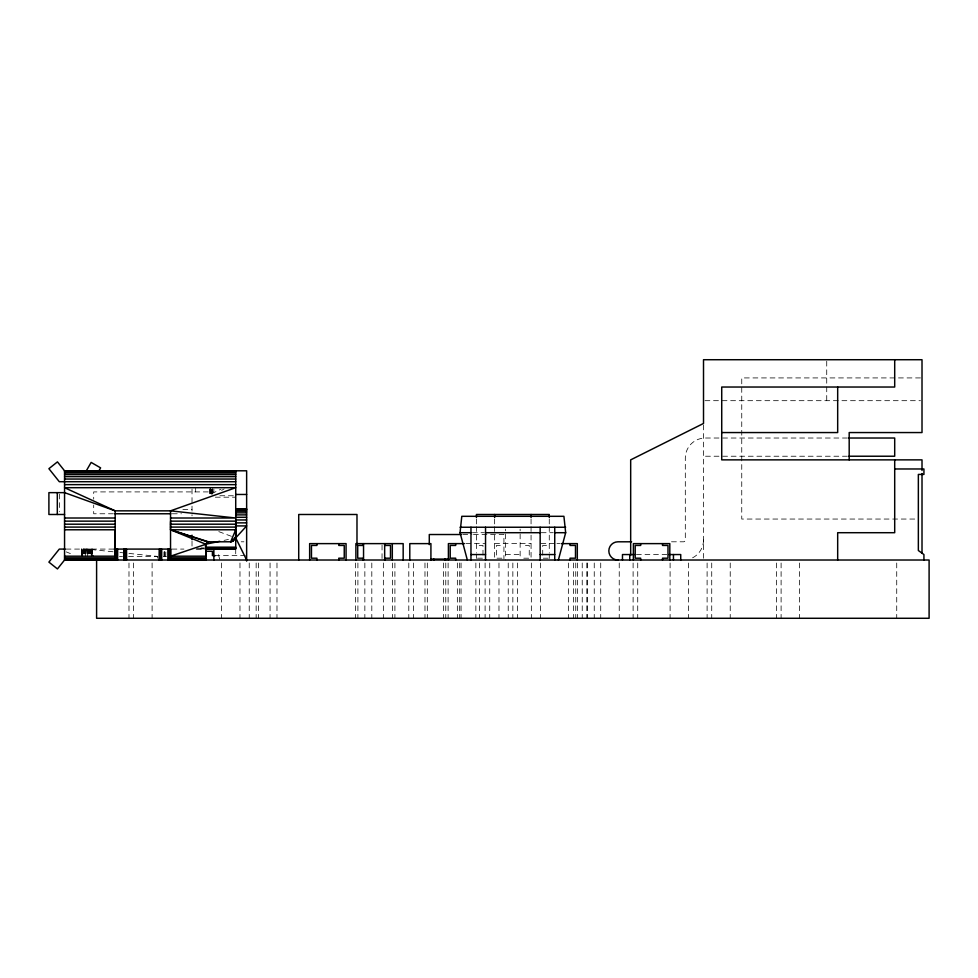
<?xml version="1.0" encoding="UTF-8"?>
<svg xmlns="http://www.w3.org/2000/svg" width="978" height="978" viewBox="0 0 978 978"><rect width="100%" height="100%" fill="white"/><g stroke="black" fill="none" stroke-linecap="round" stroke-linejoin="round"><path stroke-width="0.73" stroke-dasharray="4.89 3.67" d="M82.702 556.372L82.702 549.086M83.032 553.462L83.032 549.086M85.648 556.372L85.648 549.086M87.555 556.372L87.555 549.086L80.722 553.939L87.433 549.086L87.433 553.462M90.196 553.462L90.196 549.086M91.284 556.372L91.284 549.086L91.211 553.462M91.675 553.462L91.675 549.086L91.663 556.372M91.956 556.372L91.956 549.086M92.397 553.462L92.397 549.086L92.25 553.462M163.949 556.372L163.949 551.995M164.659 556.372L164.659 549.086M164.769 556.372L164.769 551.995M165.734 556.372L165.857 551.995M81.504 556.372L81.553 549.086L81.553 556.372M81.553 553.462L81.614 549.086M221.639 490.406L224.207 488.878M211.603 493.707L220.979 489.159M224.072 540.369L228.436 539.453M920.481 377.924L741.752 377.924L741.752 519.049L917.437 519.049M704.979 400.687L920.506 400.687M847.364 438.022L705.334 438.022A20.025 20.025 0 0 0 685.309 458.046L685.309 539.978A1.822 1.822 0 0 1 683.488 541.8L671.287 541.8M847.364 456.225L705.334 456.225A1.822 1.822 0 0 0 703.512 458.046M215.331 497.191L235.722 497.191M182.886 509.391L192.018 509.391M113.362 513.768L93.692 513.768L93.692 505.027M172.348 513.768L181.431 513.768M472.435 532.704L484.33 532.704M541.201 532.704L553.279 532.704M462.79 534.526L471.934 534.526M473.462 534.526L503.927 534.526L503.927 559.098M241.187 541.8L243.913 541.8M465.87 543.621L484.807 543.621M494.648 543.621L531.066 543.621M540.895 543.621L555.455 543.621M556.922 543.621L559.832 543.621M201.065 547.912L204.072 547.912M201.065 548.462L204.072 548.462M196.541 548.902L204.072 548.902M66.052 549.086L114.267 549.086M172.006 549.086L183.925 549.086M196.175 549.086L205.857 549.086M505.565 554.55L520.137 554.55M636.433 554.55L666.776 554.55M214.916 555.638L245.282 555.638M119.487 556.372L122.519 556.372M128.595 556.372L157.421 556.372L157.421 558.805M163.387 556.372L166.553 556.372M477.533 558.193L482.985 558.193L482.985 545.443L477.533 545.443L477.533 543.621M501.934 558.193L496.469 558.193L496.469 545.443L501.934 545.443L501.934 543.621M523.78 558.193L529.245 558.193L529.245 545.443L523.78 545.443L523.78 543.621M548.181 558.193L542.717 558.193L542.717 545.443L548.181 545.443L548.181 543.621M219.879 495.748L235.722 495.76M201.065 548.817L204.072 548.829M86.969 553.462L86.969 549.086L113.949 551.873M119.939 552.497L122.947 552.802M128.937 553.426L157.421 556.372M218.803 531.629L231.493 536.335M66.223 551.885L70.379 553.572M86.969 549.086L93.692 556.372L86.48 549.086L86.48 553.462M219.732 559.392L217.507 551.274M210.246 488.866L210.258 494.355M81.504 549.086L81.504 553.462M896.728 562.998L896.728 618.279M826.728 361.237L826.728 400.687M799.601 562.998L799.601 618.279M781.104 562.998L781.104 618.279M776.471 562.998L776.471 618.279M730.224 562.998L730.224 618.279M711.727 562.998L711.727 618.279M707.106 562.998L707.106 618.279M703.512 424.965L703.512 558.499M688.598 562.998L688.598 618.279M670.101 562.998L670.101 618.279M637.729 562.998L637.729 618.279M633.108 562.998L633.108 618.279M619.233 562.998L619.233 618.279M600.724 562.998L600.724 618.279M594.245 562.998L594.245 618.279M587.326 562.998L587.326 618.279M586.849 562.998L586.849 618.279M582.228 562.998L582.228 618.279M577.607 562.998L577.607 618.279M575.749 562.998L575.749 618.279M573.414 562.998L573.414 618.279M568.352 562.998L568.352 618.279M549.269 519.049L549.269 525.113M549.269 526.629L549.269 552.423M549.269 553.939L549.269 558.499M540.602 562.998L540.602 618.279M531.347 562.998L531.347 618.279M531.066 519.049L531.066 525.113M531.066 526.629L531.066 560.015M520.137 529.11L520.137 530.797M520.137 533.988L520.137 558.695M517.472 562.998L517.472 618.279M512.851 562.998L512.851 618.279M508.23 562.998L508.23 618.279M505.565 529.11L505.565 530.797M505.565 533.988L505.565 560.015M498.976 562.998L498.976 618.279M494.648 519.049L494.648 525.113M494.648 526.629L494.648 560.015M489.733 562.998L489.733 618.279M485.1 562.998L485.1 618.279M479.562 562.998L479.562 618.279M476.433 519.049L476.433 525.113M476.433 526.629L476.433 552.423M476.433 553.939L476.433 558.499M475.858 562.998L475.858 618.279M461.066 562.998L461.066 618.279M459.684 562.998L459.684 618.279M457.349 562.998L457.349 618.279M448.107 562.998L448.107 618.279M445.772 562.998L445.772 618.279M443.474 562.998L443.474 618.279M427.313 562.998L427.313 618.279M424.978 562.998L424.978 618.279M413.401 562.998L413.401 618.279M408.804 562.998L408.804 618.279M394.904 562.998L394.904 618.279M392.606 562.998L392.606 618.279M383.352 562.998L383.352 618.279M382.043 545.113L382.043 558.524M371.811 562.998L371.811 618.279M364.855 562.998L364.855 618.279M357.899 562.998L357.899 618.279M355.601 562.998L355.601 618.279M276.982 562.998L276.982 618.279M270.062 562.998L270.062 618.279M258.485 562.998L258.485 618.279M256.15 562.998L256.15 618.279M249.231 562.998L249.231 618.279M239.977 562.998L239.977 618.279M235.722 548.902L235.722 555.638M221.48 562.998L221.48 618.279M213.864 489L213.864 491.91L93.692 491.91L93.692 499.196M212.691 488.291L212.691 494.257M212.238 489.721L212.238 494.196M211.823 489.611L211.823 494.086M211.431 489.477L211.431 493.951M211.077 489.306L211.077 493.78M210.783 489.11L210.783 493.584M210.551 488.89L210.551 493.364M210.258 488.389L210.368 494.611M209.5 488.853L209.5 495.809M195.661 487.252L195.661 491.91M192.018 489.049L192.018 515.809M192.018 541.176L192.018 547.167M152.103 562.998L152.103 618.279M133.607 562.998L133.607 618.279M128.986 562.998L128.986 618.279M92.201 549.086L92.201 553.462M91.871 549.086L91.871 553.462M90.881 549.086L90.905 556.372M90.367 549.086L90.367 553.462M89.744 549.086L89.744 553.462M89.389 549.086L89.389 553.462M89.035 549.086L89.035 553.462M88.497 549.086L88.497 553.462M88.264 549.086L88.264 556.372M85.978 549.086L85.978 553.462M85.037 549.086L85.037 553.462M84.878 549.086L84.878 553.462M84.169 549.086L84.157 556.372M83.546 549.086L83.546 553.462M83.374 549.086L83.374 553.462M82.409 556.372L82.25 549.086L82.164 556.372M81.895 549.086L81.895 553.462M81.785 549.086L81.785 556.372M59.426 494.098L59.426 511.58M703.512 539.978A20.025 20.025 0 0 1 690.334 558.805M91.504 549.086L91.504 556.372L91.541 549.086"/><path stroke-width="1.47" d="M115.318 549.086L115.221 560.015L115.184 529.783L64.56 529.783M115.502 560.015L115.502 549.086M115.734 560.015L115.734 549.086M116.027 560.015L116.027 549.086M116.382 560.015L116.382 549.086M116.773 560.015L116.773 549.086M117.189 560.015L117.189 549.086M117.641 560.015L117.641 549.086M159.243 560.015L159.39 549.086M159.561 560.015L159.561 549.086M159.805 560.015L159.805 549.086M160.099 560.015L160.099 549.086M160.441 560.015L160.441 549.086M160.832 560.015L160.832 549.086M161.26 560.015L161.26 549.086M161.7 560.015L161.7 549.086M170.539 518.01L235.722 518.01L170.539 510.846L115.184 510.846L64.56 487.692L235.722 487.692L170.539 510.846L170.539 529.783L235.722 529.783C236.529 533.902 236.334 541.372 230.686 541.788L208.546 541.812C202.58 543.169 207.507 552.533 205.857 556.189L170.539 556.189L170.539 521.775M235.722 521.775L235.649 537.191L230.686 541.788L235.722 529.783M205.869 547.876L205.893 544.257L170.539 529.783L208.546 541.812M205.857 559.771L170.502 560.015L205.857 559.771L193.754 560.015M467.337 560.015L460.051 532.704L461.787 516.311L563.915 516.311L565.663 532.704L558.377 560.015M98.925 470.797L100.612 467.875L91.15 462.411L86.321 470.797L76.162 470.907M233.473 540.761L231.114 541.739M170.539 556.189L205.893 544.257M207.874 541.946L170.539 529.783M205.123 544.391L219.695 541.299M83.998 470.907L87.287 470.895M98.949 470.809L102.445 470.797M64.56 471.041L235.722 471.041L64.56 471.041L105.147 470.797M64.56 556.189L115.184 556.189L115.184 559.771L64.56 560.015L57.445 568.939L48.9 562.118L59.303 549.086L65.245 549.086M721.727 432.557L837.681 432.557L837.681 387.031M848.892 438.022L894.699 438.022L894.699 456.225L848.892 456.225M894.699 468.975L923.929 468.975L923.929 474.428L918.354 474.428L918.354 550.516L923.929 554.55L923.929 560.015M235.722 481.726L59.303 481.714L48.9 468.682L57.445 461.873L64.56 470.797L246.639 470.797L246.639 561.103M64.56 471.775L235.722 471.775M64.56 472.973L235.722 472.973M64.56 474.611L235.722 474.611M64.56 476.653L235.722 476.653M64.56 479.049L235.722 479.049M64.56 484.636L235.722 484.636M235.722 494.465L246.639 494.465M235.722 509.025L246.639 509.025M235.722 509.281L246.639 509.281M235.722 510.015L246.639 510.015M235.722 511.213L246.639 511.213M235.722 512.851L246.639 512.851M114.866 513.768L170.844 513.768M64.56 514.489L48.9 514.489L48.9 492.643L64.56 492.643L115.184 510.846L115.184 549.086M235.722 514.893L246.639 514.893M235.722 517.289L246.639 517.289M64.56 518.01L115.184 518.01M235.722 519.966L246.639 519.966M64.56 521.14L115.184 521.14M170.539 521.14L235.722 521.14M235.722 522.863L246.639 522.863M64.56 524.196L115.184 524.196M170.539 524.196L235.722 524.196M235.722 525.919L246.639 525.919L235.722 537.9L246.639 560.015M64.56 527.093L115.184 527.093M170.539 527.093L235.722 527.093M460.051 527.24L565.663 527.24M460.051 532.704L470.968 532.704M485.54 532.704L540.162 532.704M554.734 532.704L565.663 532.704M461.274 534.526L429.281 534.526L429.281 544.648M631.654 541.8L617.937 541.8A9.108 9.108 0 0 0 608.829 550.907A9.108 9.108 0 0 0 617.937 560.015M464.416 543.621L448.401 543.621L448.401 560.015M561.286 543.621L577.313 543.621L577.313 560.015M205.576 547.167L235.722 547.167M205.576 547.912L235.722 547.912M205.576 548.462L235.722 548.462M205.576 548.792L214.622 548.902L205.576 548.829M114.267 549.086L170.698 549.086M205.857 551.274L212.409 551.274L212.409 555.638L215.331 555.638M470.968 554.55L485.54 554.55M540.162 554.55L554.734 554.55M634.27 554.55L622.473 554.55L622.473 560.015M668.928 554.55L680.737 554.55L680.737 560.015M64.56 557.827L115.184 557.827M170.539 557.827L205.857 557.827M64.56 559.037L115.184 559.037M170.539 559.037L205.857 559.037M430.76 559.098L449.122 559.098M64.56 559.771L115.184 559.771M154.512 470.797L192.104 470.907M199.304 470.797L215.991 470.907M210.233 470.797L222.226 470.907M922.01 470.491L922.01 459.868L721.727 459.868L721.727 387.031L894.699 387.031L894.699 359.721M922.01 473.523L922.01 553.169M894.699 459.868L894.699 532.704L837.681 532.704L837.681 560.015M849.185 459.868L849.185 432.557L922.01 432.557L922.01 359.721L703.512 359.721L703.512 423.45L630.676 459.868L630.676 555.455M673.451 554.55L673.451 560.015M669.808 560.015L669.808 543.621L633.389 543.621L633.389 560.015M662.522 543.621L662.522 545.443L667.986 545.443L667.986 558.193L662.522 558.193L662.522 560.015M640.676 543.621L640.676 545.443L635.211 545.443L635.211 558.193L640.676 558.193L640.676 560.015M629.746 554.55L629.746 560.015M570.027 543.621L570.027 545.443L575.492 545.443L575.492 558.193L570.027 558.193L570.027 560.015M554.734 527.24L554.734 560.015M549.269 517.521L549.269 514.489L476.433 514.489L476.433 517.521M540.162 527.24L540.162 560.015M531.066 514.489L531.066 517.521M494.648 514.489L494.648 517.521M485.54 527.24L485.54 560.015M470.968 527.24L470.968 560.015M455.675 543.621L455.675 545.443L450.21 545.443L450.21 558.193L455.675 558.193L455.675 560.015M445.662 559.098L445.662 560.015M444.758 559.098L444.758 560.015M433.829 559.098L433.829 560.015M430.919 560.015L430.919 543.621L409.794 543.621L409.794 560.015M403.168 560.015L403.168 543.621L355.894 543.621L355.894 560.015M392.312 543.621L392.312 560.015M385.026 543.621L385.026 545.443L390.491 545.443L390.491 558.193L385.026 558.193L385.026 560.015M384.66 543.621L384.66 560.015M363.547 543.621L363.547 560.015M363.18 543.621L363.18 545.443L357.716 545.443L357.716 558.193L363.18 558.193L363.18 560.015M356.982 544.844L356.982 514.489L298.718 514.489L298.718 560.015M346.065 560.015L346.065 543.621L309.647 543.621L309.647 560.015M338.779 543.621L338.779 545.443L344.244 545.443L344.244 558.193L338.779 558.193L338.779 560.015M316.933 543.621L316.933 545.443L311.469 545.443L311.469 558.193L316.933 558.193L316.933 560.015M235.722 470.797L235.722 549.086L213.864 549.086L213.864 560.015M205.857 551.616L205.857 560.015M192.018 535.186L192.018 539.673M170.502 549.086L170.502 560.015M170.392 549.086L170.392 560.015M170.221 549.086L170.221 560.015M169.976 549.086L169.976 560.015M169.683 549.086L169.683 560.015M169.328 549.086L169.328 560.015M168.937 549.086L168.937 560.015M168.522 549.086L168.522 560.015M168.069 549.086L168.069 560.015M126.468 549.086L126.468 560.015M126.321 549.086L126.431 560.015M126.15 549.086L126.15 560.015M125.917 549.086L125.917 560.015M125.612 549.086L125.612 560.015M125.27 549.086L125.27 560.015M124.878 549.086L124.878 560.015M124.45 549.086L124.45 560.015M124.01 549.086L124.01 560.015M96.602 560.015L96.602 618.279L929.1 618.279L929.1 560.015L64.56 560.015L64.56 470.797M57.311 492.643L57.311 514.489"/></g></svg>
